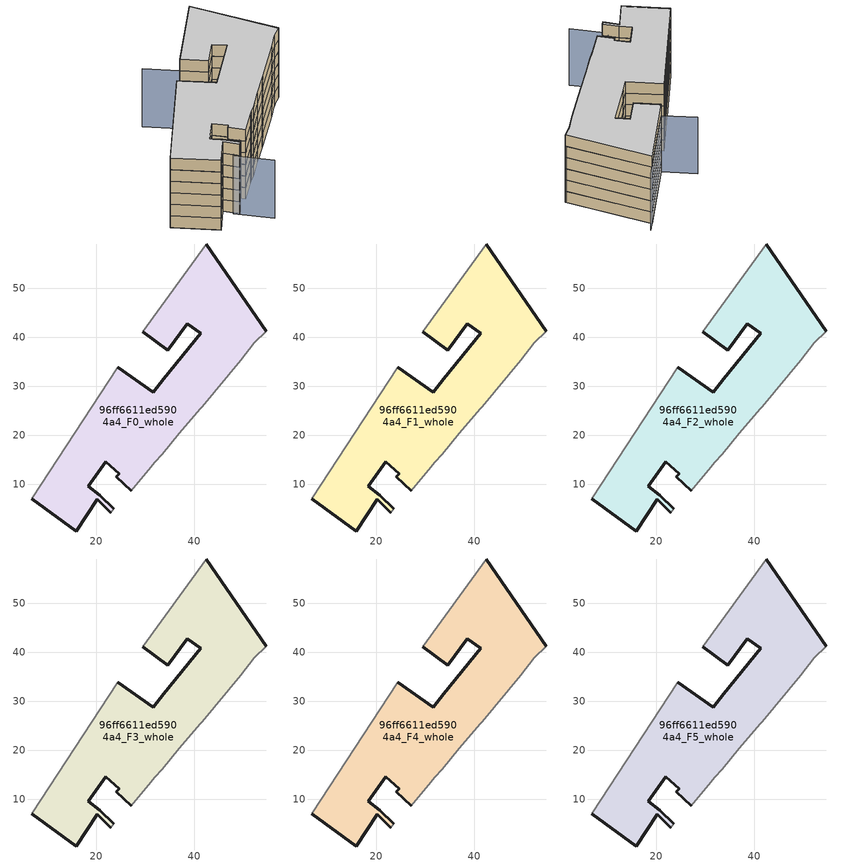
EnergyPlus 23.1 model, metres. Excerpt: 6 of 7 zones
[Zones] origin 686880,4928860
96ff6611ed5904a4_F0_whole
 floor ground (EU_floor_Construction): 33.47,16.11 36.96,20.37 41.23,25.4 41.6,25.84 49.53,35.31 52.27,38.86 54.72,41.23 42.49,59.01 29.5,41.11 34.61,37.37 38.62,42.78 41.31,40.78 33.79,31.49 31.6,28.78 24.4,33.91 6.82,7.07 15.98,0.47 20.21,6.95 22.97,4.23 23.6,5.02 20.75,7.77 18.39,9.57 21.93,14.64 24.72,12.13 24.13,11.53 27.11,8.65 31.15,13.53 31.95,14.49 z0
 wall outside (EU_wall_Construction): 24.4,33.91 31.6,28.78 33.79,31.49 41.31,40.78 38.62,42.78 34.61,37.37 29.5,41.11 / 42.49,59.01 54.72,41.23 / 27.11,8.65 24.13,11.53 24.72,12.13 21.93,14.64 18.39,9.57 20.75,7.77 23.6,5.02 / 22.97,4.23 20.21,6.95 15.98,0.47 6.82,7.07 z0:3
 wall adiabatic (EU_wall_Construction): 29.5,41.11 42.49,59.01 / 54.72,41.23 52.27,38.86 49.53,35.31 41.6,25.84 41.23,25.4 36.96,20.37 33.47,16.11 31.95,14.49 31.15,13.53 27.11,8.65 / 23.6,5.02 22.97,4.23 / 6.82,7.07 24.4,33.91 z0:3
96ff6611ed5904a4_F1_whole
 floor to 96ff6611ed5904a4_F0_whole (EU_floor_Construction): 33.47,16.11 36.96,20.37 41.23,25.4 41.6,25.84 49.53,35.31 52.27,38.86 54.72,41.23 42.49,59.01 29.5,41.11 34.61,37.37 38.62,42.78 41.31,40.78 33.79,31.49 31.6,28.78 24.4,33.91 6.82,7.07 15.98,0.47 20.21,6.95 22.97,4.23 23.6,5.02 20.75,7.77 18.39,9.57 21.93,14.64 24.72,12.13 24.13,11.53 27.11,8.65 31.15,13.53 31.95,14.49 z3
 wall outside (EU_wall_Construction): 24.4,33.91 31.6,28.78 33.79,31.49 41.31,40.78 38.62,42.78 34.61,37.37 29.5,41.11 / 42.49,59.01 54.72,41.23 / 27.11,8.65 24.13,11.53 24.72,12.13 21.93,14.64 18.39,9.57 20.75,7.77 23.6,5.02 / 22.97,4.23 20.21,6.95 15.98,0.47 6.82,7.07 z3:6
 wall adiabatic (EU_wall_Construction): 29.5,41.11 42.49,59.01 / 54.72,41.23 52.27,38.86 49.53,35.31 41.6,25.84 41.23,25.4 36.96,20.37 33.47,16.11 31.95,14.49 31.15,13.53 27.11,8.65 / 23.6,5.02 22.97,4.23 / 6.82,7.07 24.4,33.91 z3:6
96ff6611ed5904a4_F2_whole
 floor to 96ff6611ed5904a4_F1_whole (EU_floor_Construction): 33.47,16.11 36.96,20.37 41.23,25.4 41.6,25.84 49.53,35.31 52.27,38.86 54.72,41.23 42.49,59.01 29.5,41.11 34.61,37.37 38.62,42.78 41.31,40.78 33.79,31.49 31.6,28.78 24.4,33.91 6.82,7.07 15.98,0.47 20.21,6.95 22.97,4.23 23.6,5.02 20.75,7.77 18.39,9.57 21.93,14.64 24.72,12.13 24.13,11.53 27.11,8.65 31.15,13.53 31.95,14.49 z6
 wall outside (EU_wall_Construction): 24.4,33.91 31.6,28.78 33.79,31.49 41.31,40.78 38.62,42.78 34.61,37.37 29.5,41.11 / 42.49,59.01 54.72,41.23 / 27.11,8.65 24.13,11.53 24.72,12.13 21.93,14.64 18.39,9.57 20.75,7.77 23.6,5.02 / 22.97,4.23 20.21,6.95 15.98,0.47 6.82,7.07 z6:9
 wall adiabatic (EU_wall_Construction): 29.5,41.11 42.49,59.01 / 54.72,41.23 52.27,38.86 49.53,35.31 41.6,25.84 41.23,25.4 36.96,20.37 33.47,16.11 31.95,14.49 31.15,13.53 27.11,8.65 / 23.6,5.02 22.97,4.23 / 6.82,7.07 24.4,33.91 z6:9
96ff6611ed5904a4_F3_whole
 floor to 96ff6611ed5904a4_F2_whole (EU_floor_Construction): 33.47,16.11 36.96,20.37 41.23,25.4 41.6,25.84 49.53,35.31 52.27,38.86 54.72,41.23 42.49,59.01 29.5,41.11 34.61,37.37 38.62,42.78 41.31,40.78 33.79,31.49 31.6,28.78 24.4,33.91 6.82,7.07 15.98,0.47 20.21,6.95 22.97,4.23 23.6,5.02 20.75,7.77 18.39,9.57 21.93,14.64 24.72,12.13 24.13,11.53 27.11,8.65 31.15,13.53 31.95,14.49 z9
 wall outside (EU_wall_Construction): 24.4,33.91 31.6,28.78 33.79,31.49 41.31,40.78 38.62,42.78 34.61,37.37 29.5,41.11 / 42.49,59.01 54.72,41.23 / 27.11,8.65 24.13,11.53 24.72,12.13 21.93,14.64 18.39,9.57 20.75,7.77 23.6,5.02 / 22.97,4.23 20.21,6.95 15.98,0.47 6.82,7.07 z9:12
 wall adiabatic (EU_wall_Construction): 29.5,41.11 42.49,59.01 / 54.72,41.23 52.27,38.86 49.53,35.31 41.6,25.84 41.23,25.4 36.96,20.37 33.47,16.11 31.95,14.49 31.15,13.53 27.11,8.65 / 23.6,5.02 22.97,4.23 / 6.82,7.07 24.4,33.91 z9:12
96ff6611ed5904a4_F4_whole
 floor to 96ff6611ed5904a4_F3_whole (EU_floor_Construction): 33.47,16.11 36.96,20.37 41.23,25.4 41.6,25.84 49.53,35.31 52.27,38.86 54.72,41.23 42.49,59.01 29.5,41.11 34.61,37.37 38.62,42.78 41.31,40.78 33.79,31.49 31.6,28.78 24.4,33.91 6.82,7.07 15.98,0.47 20.21,6.95 22.97,4.23 23.6,5.02 20.75,7.77 18.39,9.57 21.93,14.64 24.72,12.13 24.13,11.53 27.11,8.65 31.15,13.53 31.95,14.49 z12
 wall outside (EU_wall_Construction): 24.4,33.91 31.6,28.78 33.79,31.49 41.31,40.78 38.62,42.78 34.61,37.37 29.5,41.11 / 42.49,59.01 54.72,41.23 / 27.11,8.65 24.13,11.53 24.72,12.13 21.93,14.64 18.39,9.57 20.75,7.77 23.6,5.02 / 22.97,4.23 20.21,6.95 15.98,0.47 6.82,7.07 z12:15
 wall adiabatic (EU_wall_Construction): 29.5,41.11 42.49,59.01 / 54.72,41.23 52.27,38.86 49.53,35.31 41.6,25.84 41.23,25.4 36.96,20.37 33.47,16.11 31.95,14.49 31.15,13.53 27.11,8.65 / 23.6,5.02 22.97,4.23 / 6.82,7.07 24.4,33.91 z12:15
96ff6611ed5904a4_F5_whole
 floor to 96ff6611ed5904a4_F4_whole (EU_floor_Construction): 33.47,16.11 36.96,20.37 41.23,25.4 41.6,25.84 49.53,35.31 52.27,38.86 54.72,41.23 42.49,59.01 29.5,41.11 34.61,37.37 38.62,42.78 41.31,40.78 33.79,31.49 31.6,28.78 24.4,33.91 6.82,7.07 15.98,0.47 20.21,6.95 22.97,4.23 23.6,5.02 20.75,7.77 18.39,9.57 21.93,14.64 24.72,12.13 24.13,11.53 27.11,8.65 31.15,13.53 31.95,14.49 z15
 wall outside (EU_wall_Construction): 24.4,33.91 31.6,28.78 33.79,31.49 41.31,40.78 38.62,42.78 34.61,37.37 29.5,41.11 / 42.49,59.01 54.72,41.23 / 27.11,8.65 24.13,11.53 24.72,12.13 21.93,14.64 18.39,9.57 20.75,7.77 23.6,5.02 / 22.97,4.23 20.21,6.95 15.98,0.47 6.82,7.07 z15:18
 wall adiabatic (EU_wall_Construction): 29.5,41.11 42.49,59.01 / 54.72,41.23 52.27,38.86 49.53,35.31 41.6,25.84 41.23,25.4 36.96,20.37 33.47,16.11 31.95,14.49 31.15,13.53 27.11,8.65 / 23.6,5.02 22.97,4.23 / 6.82,7.07 24.4,33.91 z15:18
 ceiling to 96ff6611ed5904a4_F6_whole (EU_floor_Construction): 42.49,59.01 54.72,41.23 52.27,38.86 49.53,35.31 41.6,25.84 41.23,25.4 36.96,20.37 33.47,16.11 31.95,14.49 31.15,13.53 27.11,8.65 24.13,11.53 24.72,12.13 21.93,14.64 18.39,9.57 20.75,7.77 23.6,5.02 22.97,4.23 20.21,6.95 15.98,0.47 6.82,7.07 24.4,33.91 31.6,28.78 33.79,31.49 41.31,40.78 38.62,42.78 34.61,37.37 29.5,41.11 z18
shading: 28.57,-1.27 21.68,4.94 / 21.68,4.94 54.55,41.39 / 44.07,61.2 29.5,41.11 / 29.5,41.11 22.82,45.96 z0:15
[Building]
EU S2 Campaign: North Axis=0; Terrain=City; Solar Distribution=FullExterior
[Site:Location]
Bologna: Latitude=44.5; Longitude=11.25; Time Zone=1; Elevation=37
[SizingPeriod:WeatherFileDays]
AnnualSizingPeriod: Begin Month=1; Begin Day of Month=1; End Month=12; End Day of Month=31; Day of Week for Start Day=Monday; Use Weather File Daylight Saving Period=No; Use Weather File Rain and Snow Indicators=No
[MATERIAL]
EU_InternalMass_Material: Roughness=MediumRough; Thickness=0.1; Conductivity=1; Density=1800; Specific Heat=900; Thermal Absorptance=0.9; Solar Absorptance=0.7; Visible Absorptance=0.7
[MATERIAL:NOMASS] Roughness=MediumRough; Thermal Absorptance=0.9; Solar Absorptance=0.7; Visible Absorptance=0.7
Name | Thermal Resistance
EU_wall_NoMass | 0.905828
EU_floor_NoMass | 0.67114
[CONSTRUCTION]
EU_wall_Construction: EU_wall_NoMass
EU_floor_Construction: EU_floor_NoMass
EU_InternalMass_Construction: EU_InternalMass_Material
[ZONE] Type=1; Multiplier=1; Ceiling Height=autocalculate; Volume=2663.15; Floor Area=autocalculate; Part of Total Floor Area=Yes
96ff6611ed5904a4_F0_whole; 96ff6611ed5904a4_F1_whole; 96ff6611ed5904a4_F2_whole; 96ff6611ed5904a4_F3_whole; 96ff6611ed5904a4_F4_whole; 96ff6611ed5904a4_F5_whole
[INTERNALMASS] Construction=EU_InternalMass_Construction; Surface Area=887.716
Name | Zone or ZoneList
96ff6611ed5904a4_F0_whole_EU_InternalMass | 96ff6611ed5904a4_F0_whole
96ff6611ed5904a4_F1_whole_EU_InternalMass | 96ff6611ed5904a4_F1_whole
96ff6611ed5904a4_F2_whole_EU_InternalMass | 96ff6611ed5904a4_F2_whole
96ff6611ed5904a4_F3_whole_EU_InternalMass | 96ff6611ed5904a4_F3_whole
96ff6611ed5904a4_F4_whole_EU_InternalMass | 96ff6611ed5904a4_F4_whole
96ff6611ed5904a4_F5_whole_EU_InternalMass | 96ff6611ed5904a4_F5_whole
[OTHEREQUIPMENT] Fuel Type=Electricity; Design Level Calculation Method=Watts/Area; Power per Zone Floor Area=1; Fraction Latent=0; Fraction Radiant=0; Fraction Lost=0; Carbon Dioxide Generation Rate=0; EndUse Subcategory=EU_Step8_InternalGains
Name | Zone or ZoneList or Space or SpaceList | Schedule
EU_Step8_InternalGain_96ff6611ed5904a4_F0_whole_f000 | 96ff6611ed5904a4_F0_whole | EU_Step8_GainSchedule_96ff6611ed5904a4_F0_whole_f000
EU_Step8_InternalGain_96ff6611ed5904a4_F1_whole_f000 | 96ff6611ed5904a4_F1_whole | EU_Step8_GainSchedule_96ff6611ed5904a4_F1_whole_f000
EU_Step8_InternalGain_96ff6611ed5904a4_F2_whole_f000 | 96ff6611ed5904a4_F2_whole | EU_Step8_GainSchedule_96ff6611ed5904a4_F2_whole_f000
EU_Step8_InternalGain_96ff6611ed5904a4_F3_whole_f000 | 96ff6611ed5904a4_F3_whole | EU_Step8_GainSchedule_96ff6611ed5904a4_F3_whole_f000
EU_Step8_InternalGain_96ff6611ed5904a4_F4_whole_f000 | 96ff6611ed5904a4_F4_whole | EU_Step8_GainSchedule_96ff6611ed5904a4_F4_whole_f000
EU_Step8_InternalGain_96ff6611ed5904a4_F5_whole_f000 | 96ff6611ed5904a4_F5_whole | EU_Step8_GainSchedule_96ff6611ed5904a4_F5_whole_f000
[ZONEVENTILATION:DESIGNFLOWRATE] Schedule=EU_AlwaysOn; Design Flow Rate Calculation Method=AirChanges/Hour; Air Changes per Hour=0.73129; Ventilation Type=Natural; Fan Pressure Rise=0; Fan Total Efficiency=1; Constant Term Coefficient=1; Temperature Term Coefficient=0; Velocity Term Coefficient=0; Velocity Squared Term Coefficient=0; Minimum Indoor Temperature=-100; Maximum Indoor Temperature=100; Delta Temperature=-100; Minimum Outdoor Temperature=-100; Maximum Outdoor Temperature=100; Maximum Wind Speed=40
Name | Zone or ZoneList or Space or SpaceList
EU_ConstantAir_96ff6611ed5904a4_F0_whole | 96ff6611ed5904a4_F0_whole
EU_ConstantAir_96ff6611ed5904a4_F1_whole | 96ff6611ed5904a4_F1_whole
EU_ConstantAir_96ff6611ed5904a4_F2_whole | 96ff6611ed5904a4_F2_whole
EU_ConstantAir_96ff6611ed5904a4_F3_whole | 96ff6611ed5904a4_F3_whole
EU_ConstantAir_96ff6611ed5904a4_F4_whole | 96ff6611ed5904a4_F4_whole
EU_ConstantAir_96ff6611ed5904a4_F5_whole | 96ff6611ed5904a4_F5_whole
[HVACTEMPLATE:THERMOSTAT] Constant Heating Setpoint=20; Constant Cooling Setpoint=50
EU_HeatOnly_96ff6611ed5904a4_F0_whole; EU_HeatOnly_96ff6611ed5904a4_F1_whole; EU_HeatOnly_96ff6611ed5904a4_F2_whole; EU_HeatOnly_96ff6611ed5904a4_F3_whole; EU_HeatOnly_96ff6611ed5904a4_F4_whole; EU_HeatOnly_96ff6611ed5904a4_F5_whole; EU_HeatOnly_96ff6611ed5904a4_F6_whole
[HVACTEMPLATE:ZONE:IDEALLOADSAIRSYSTEM] System Availability Schedule=EU_AlwaysOn; Maximum Heating Supply Air Temperature=50; Minimum Cooling Supply Air Temperature=13; Maximum Heating Supply Air Humidity Ratio=0.0156; Minimum Cooling Supply Air Humidity Ratio=0.0077; Heating Limit=NoLimit; Cooling Limit=NoLimit; Heating Availability Schedule=EU_AlwaysOn; Cooling Availability Schedule=EU_CoolingOff; Dehumidification Control Type=ConstantSensibleHeatRatio; Cooling Sensible Heat Ratio=0.7; Dehumidification Setpoint=60; Humidification Control Type=None; Humidification Setpoint=30; Outdoor Air Method=None; Outdoor Air Flow Rate per Person=0.00944; Outdoor Air Flow Rate per Zone Floor Area=0; Outdoor Air Flow Rate per Zone=0; Demand Controlled Ventilation Type=None; Outdoor Air Economizer Type=NoEconomizer; Heat Recovery Type=None; Sensible Heat Recovery Effectiveness=0.7; Latent Heat Recovery Effectiveness=0.65
Name | Template Thermostat
96ff6611ed5904a4_F0_whole | EU_HeatOnly_96ff6611ed5904a4_F0_whole
96ff6611ed5904a4_F1_whole | EU_HeatOnly_96ff6611ed5904a4_F1_whole
96ff6611ed5904a4_F2_whole | EU_HeatOnly_96ff6611ed5904a4_F2_whole
96ff6611ed5904a4_F3_whole | EU_HeatOnly_96ff6611ed5904a4_F3_whole
96ff6611ed5904a4_F4_whole | EU_HeatOnly_96ff6611ed5904a4_F4_whole
96ff6611ed5904a4_F5_whole | EU_HeatOnly_96ff6611ed5904a4_F5_whole
[SIZING:ZONE] Zone Cooling Design Supply Air Temperature Input Method=SupplyAirTemperature; Zone Cooling Design Supply Air Temperature=13; Zone Heating Design Supply Air Temperature Input Method=SupplyAirTemperature; Zone Heating Design Supply Air Temperature=50; Zone Cooling Design Supply Air Humidity Ratio=0.008; Zone Heating Design Supply Air Humidity Ratio=0.008; Cooling Design Air Flow Method=DesignDay; Cooling Design Air Flow Rate=0; Cooling Minimum Air Flow per Zone Floor Area=0.000762; Cooling Minimum Air Flow=0; Cooling Minimum Air Flow Fraction=0.2; Heating Design Air Flow Method=DesignDay; Heating Design Air Flow Rate=0; Heating Maximum Air Flow per Zone Floor Area=0.002032; Heating Maximum Air Flow=0.141576; Heating Maximum Air Flow Fraction=0.3; Account for Dedicated Outdoor Air System=No; Dedicated Outdoor Air System Control Strategy=NeutralSupplyAir; Dedicated Outdoor Air Low Setpoint Temperature for Design=autosize; Dedicated Outdoor Air High Setpoint Temperature for Design=autosize; Zone Load Sizing Method=Sensible Load Only No Latent Load; Zone Latent Cooling Design Supply Air Humidity Ratio Input Method=HumidityRatioDifference; Zone Cooling Design Supply Air Humidity Ratio Difference=0.005; Zone Latent Heating Design Supply Air Humidity Ratio Input Method=HumidityRatioDifference; Zone Humidification Design Supply Air Humidity Ratio Difference=0.005
96ff6611ed5904a4_F0_whole; 96ff6611ed5904a4_F1_whole; 96ff6611ed5904a4_F2_whole; 96ff6611ed5904a4_F3_whole; 96ff6611ed5904a4_F4_whole; 96ff6611ed5904a4_F5_whole
[SCHEDULE:CONSTANT]
Name | Hourly Value
EU_AlwaysOn | 1
EU_CoolingOff | 0
[SCHEDULE:FILE] Column Number=1; Rows to Skip at Top=0; Number of Hours of Data=8760; Column Separator=Comma; Interpolate to Timestep=No; Minutes per Item=60; Adjust Schedule for Daylight Savings=Yes
Name | File
EU_Step8_GainSchedule_96ff6611ed5904a4_F0_whole_f000 | ../../schedules/96ff6611ed5904a4/96ff6611ed5904a4_F0_whole_f000_gain.csv
EU_Step8_GainSchedule_96ff6611ed5904a4_F1_whole_f000 | ../../schedules/96ff6611ed5904a4/96ff6611ed5904a4_F1_whole_f000_gain.csv
EU_Step8_GainSchedule_96ff6611ed5904a4_F2_whole_f000 | ../../schedules/96ff6611ed5904a4/96ff6611ed5904a4_F2_whole_f000_gain.csv
EU_Step8_GainSchedule_96ff6611ed5904a4_F3_whole_f000 | ../../schedules/96ff6611ed5904a4/96ff6611ed5904a4_F3_whole_f000_gain.csv
EU_Step8_GainSchedule_96ff6611ed5904a4_F4_whole_f000 | ../../schedules/96ff6611ed5904a4/96ff6611ed5904a4_F4_whole_f000_gain.csv
EU_Step8_GainSchedule_96ff6611ed5904a4_F5_whole_f000 | ../../schedules/96ff6611ed5904a4/96ff6611ed5904a4_F5_whole_f000_gain.csv
